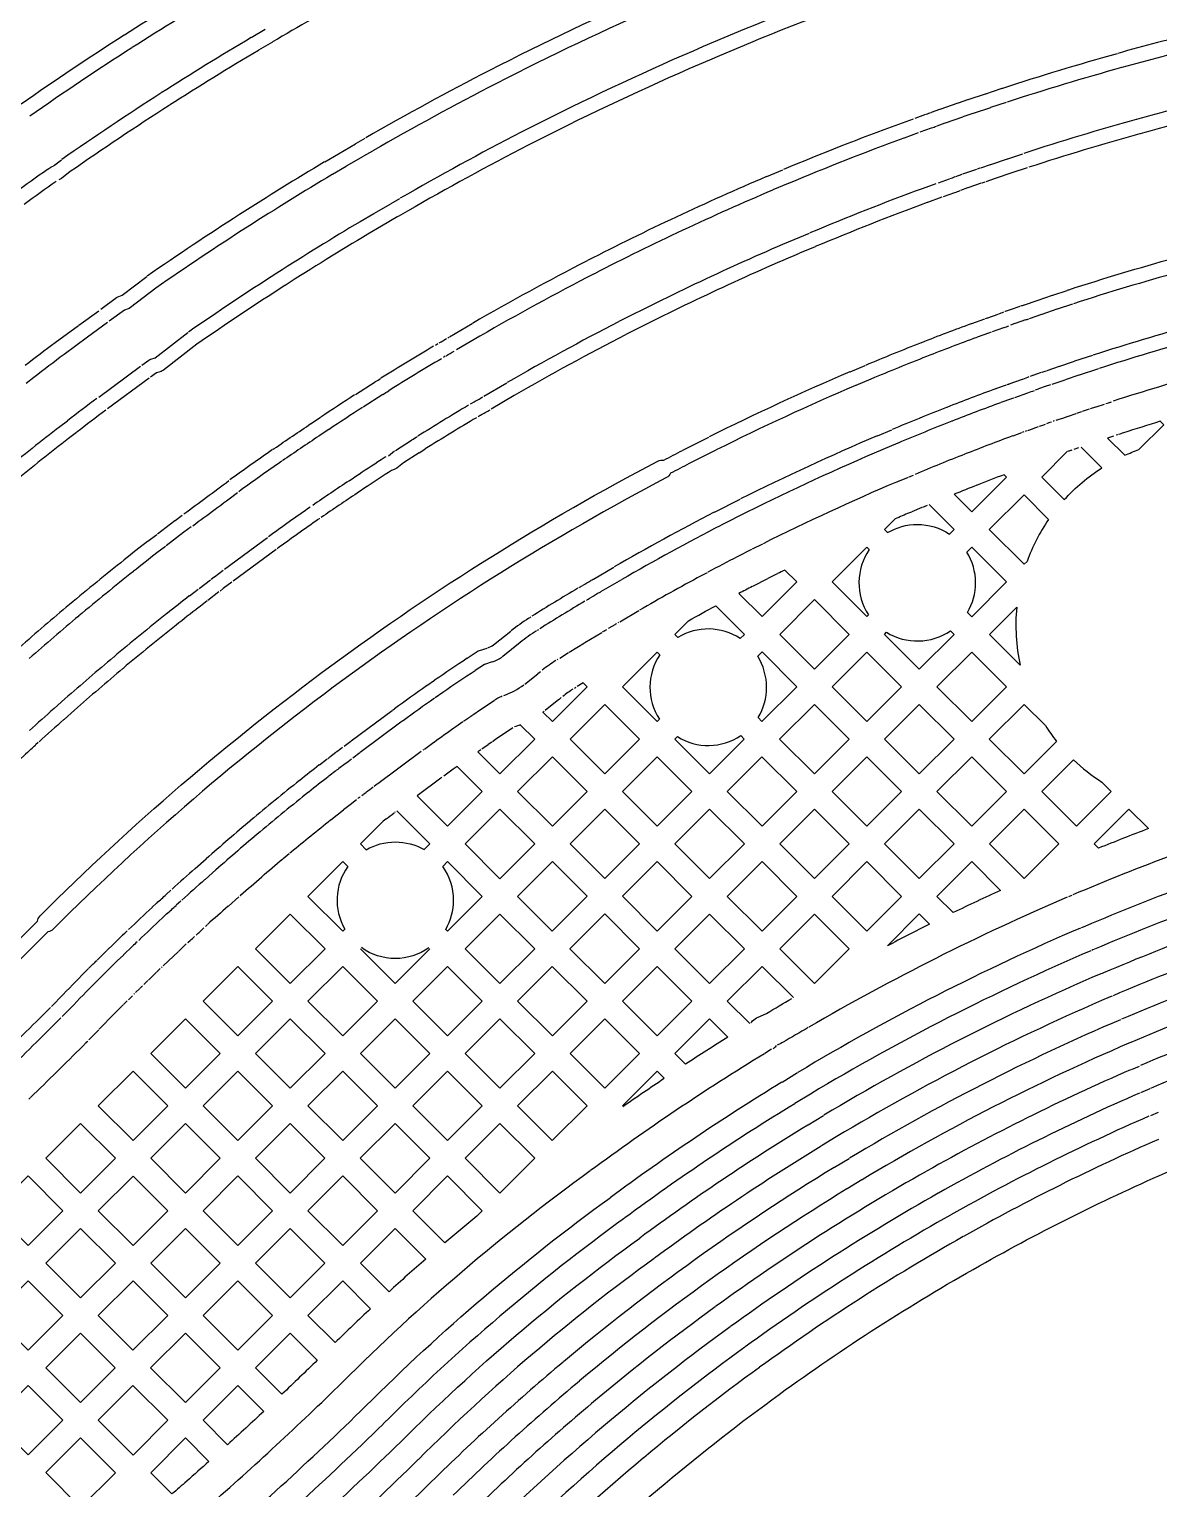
# Model space of a CAD drawing. Extents: x 3664 to 3837, y -413 to -292.
# Drawn here: x 3794.569 to 3798.014, y -331.792 to -327.339 of the extents above; entities that cross this region are included whole.
import ezdxf

# ---------------------------------------------------------------- set-up
doc = ezdxf.new("R2010")
doc.units = 0
doc.layers.add('gbr-dxf_layer0', color=7, linetype='Continuous')

msp = doc.modelspace()

# ---------------------------------------------------------------- linework, layer by layer
at = {"layer": 'gbr-dxf_layer0', "color": 3}
for p, q in [((3795.2458, -327.3647), (3795.2881, -327.3394)), ((3795.3106, -327.3784), (3795.2682, -327.4037)), ((3794.6432, -327.7564), (3794.667, -327.7378))]:
    msp.add_line(p, q, dxfattribs=at)
at = {"layer": 'gbr-dxf_layer0', "color": 5}
for p, q in [((3797.4032, -327.5638), (3797.4315, -327.5542)), ((3797.4324, -327.5538), (3797.485, -327.5363)), ((3797.4859, -327.536), (3797.5327, -327.5206)), ((3797.2708, -327.611), (3797.3034, -327.5988)), ((3797.3206, -327.5925), (3797.3458, -327.5837)), ((3797.3467, -327.5833), (3797.4018, -327.5643)), ((3797.4468, -327.5965), (3797.4163, -327.6069)), ((3797.5, -327.5787), (3797.4475, -327.5963)), ((3797.5479, -327.563), (3797.5007, -327.5785)), ((3797.2204, -327.6293), (3797.2652, -327.6128)), ((3797.3199, -327.6407), (3797.2851, -327.6537)), ((3797.3615, -327.6258), (3797.3363, -327.6347)), ((3797.415, -327.6073), (3797.3621, -327.6256)), ((3797.28, -327.6553), (3797.2368, -327.6712)), ((3797.5013, -327.7517), (3797.5518, -327.7347)), ((3797.5528, -327.7344), (3797.5992, -327.7192)), ((3796.8185, -327.7886), (3796.8675, -327.768)), ((3797.3942, -327.7887), (3797.4142, -327.7815)), ((3797.4158, -327.7809), (3797.459, -327.7662)), ((3797.461, -327.7656), (3797.4692, -327.7627)), ((3797.4709, -327.7622), (3797.5003, -327.752)), ((3797.5653, -327.7776), (3797.5148, -327.7946)), ((3797.6124, -327.7622), (3797.5659, -327.7774)), ((3796.8836, -327.8101), (3796.8366, -327.8298)), ((3797.2932, -327.8256), (3797.3351, -327.8103)), ((3797.3414, -327.808), (3797.3755, -327.7956)), ((3797.4306, -327.8235), (3797.4085, -327.8313)), ((3797.4716, -327.8094), (3797.4316, -327.8231)), ((3797.4829, -327.8056), (3797.4739, -327.8088)), ((3797.5142, -327.7948), (3797.4864, -327.8045)), ((3797.3517, -327.8521), (3797.3078, -327.8681)), ((3797.3901, -327.8381), (3797.3561, -327.8505)), ((3796.9012, -327.9811), (3796.9485, -327.9611)), ((3796.9653, -328.0028), (3796.918, -328.0228)), ((3795.8501, -328.2778), (3795.9199, -328.2371)), ((3795.8074, -328.3031), (3795.8155, -328.298)), ((3795.8454, -328.2806), (3795.8487, -328.2786)), ((3795.9431, -328.2756), (3795.8718, -328.3173)), ((3795.8377, -328.3372), (3795.8318, -328.3409)), ((3795.5635, -328.4537), (3795.6235, -328.4152)), ((3795.9553, -328.4589), (3796.0256, -328.4178)), ((3795.6469, -328.4537), (3795.5874, -328.4919)), ((3795.9151, -328.4826), (3795.9205, -328.4794)), ((3796.0477, -328.457), (3795.9776, -328.498)), ((3795.429, -328.5421), (3795.4573, -328.5233)), ((3795.9443, -328.5176), (3795.9379, -328.5214)), ((3795.4828, -328.5604), (3795.453, -328.5802)), ((3795.6641, -328.6412), (3795.6831, -328.6259)), ((3795.6856, -328.6242), (3795.7346, -328.593)), ((3795.5446, -328.7167), (3795.5741, -328.6969)), ((3795.5987, -328.7346), (3795.5692, -328.7544)), ((3794.9606, -328.8788), (3795.013, -328.8383)), ((3795.0136, -328.8378), (3795.0354, -328.8215)), ((3794.9305, -328.9014), (3794.9581, -328.8806)), ((3795.0408, -328.8737), (3794.987, -328.9153)), ((3795.0623, -328.8576), (3795.0409, -328.8736)), ((3795.1645, -328.9868), (3795.2952, -328.89)), ((3794.9845, -328.917), (3794.9579, -328.937)), ((3795.3221, -328.9261), (3795.1908, -329.0233)), ((3795.0868, -329.0458), (3795.1218, -329.0189)), ((3795.1241, -329.0173), (3795.1327, -329.0104)), ((3795.1336, -329.0097), (3795.1602, -328.9899)), ((3795.0579, -329.0678), (3795.0846, -329.0474)), ((3795.1476, -329.0558), (3795.1139, -329.0817)), ((3795.1115, -329.0835), (3795.0858, -329.1031)), ((3794.6449, -329.4115), (3794.6777, -329.3825)), ((3794.7073, -329.4164), (3794.6751, -329.4449)), ((3794.5964, -329.5151), (3794.5881, -329.5229))]:
    msp.add_line(p, q, dxfattribs=at)
at = {"layer": 'gbr-dxf_layer0', "color": 4}
for p, q in [((3795.5123, -327.719), (3795.5643, -327.6886)), ((3795.565, -327.6882), (3795.5939, -327.6715)), ((3795.4702, -327.744), (3795.5116, -327.7195)), ((3795.5876, -327.7272), (3795.5355, -327.7576)), ((3795.6155, -327.711), (3795.588, -327.7269)), ((3795.5351, -327.7578), (3795.4937, -327.7825)), ((3795.6724, -327.8711), (3795.6992, -327.8555)), ((3795.5785, -327.9261), (3795.6197, -327.9018)), ((3795.6203, -327.9014), (3795.6714, -327.8717)), ((3795.693, -327.9111), (3795.6435, -327.9399)), ((3795.7224, -327.8941), (3795.6939, -327.9106)), ((3795.6431, -327.9402), (3795.6018, -327.9646)), ((3794.72, -328.2422), (3794.7807, -328.1982)), ((3794.6484, -328.2955), (3794.7193, -328.2428)), ((3794.8074, -328.2345), (3794.7467, -328.2785)), ((3794.7466, -328.2785), (3794.6756, -328.3313)), ((3794.5827, -328.4022), (3794.5601, -328.4197)), ((3794.7808, -328.4615), (3794.9084, -328.3675)), ((3794.9343, -328.4043), (3794.8079, -328.4975)), ((3794.6626, -328.5514), (3794.6857, -328.5339)), ((3794.7132, -328.5695), (3794.6891, -328.5878))]:
    msp.add_line(p, q, dxfattribs=at)
at = {"layer": 'gbr-dxf_layer0', "color": 6}
for p, q in [((3797.6905, -328.1502), (3797.7343, -328.136)), ((3797.604, -328.18), (3797.6423, -328.1668)), ((3797.6431, -328.1665), (3797.6892, -328.1506)), ((3797.75, -328.1783), (3797.7035, -328.1933)), ((3797.443, -328.2373), (3797.4829, -328.2226)), ((3797.4851, -328.2219), (3797.4911, -328.2201)), ((3797.492, -328.2198), (3797.5236, -328.2083)), ((3797.5616, -328.1942), (3797.5908, -328.1843)), ((3797.6066, -328.2264), (3797.5753, -328.2371)), ((3797.6562, -328.2096), (3797.6178, -328.2228)), ((3797.7031, -328.1934), (3797.657, -328.2093)), ((3797.5402, -328.2501), (3797.5054, -328.2628)), ((3797.5745, -328.2373), (3797.5614, -328.2418)), ((3797.7119, -328.3669), (3797.7561, -328.3517)), ((3797.7574, -328.3513), (3797.8128, -328.3336)), ((3797.0728, -328.3841), (3797.1185, -328.3651)), ((3797.6221, -328.3977), (3797.629, -328.3952)), ((3797.6306, -328.3946), (3797.6563, -328.3857)), ((3797.6735, -328.3804), (3797.7105, -328.3675)), ((3797.77, -328.3945), (3797.7279, -328.409)), ((3797.1351, -328.407), (3797.0893, -328.426)), ((3797.5171, -328.4359), (3797.5494, -328.424)), ((3797.5571, -328.4216), (3797.5983, -328.4067)), ((3797.6129, -328.4492), (3797.5738, -328.4635)), ((3797.6455, -328.4371), (3797.6364, -328.4404)), ((3797.7266, -328.4095), (3797.6875, -328.4232)), ((3797.1555, -328.5795), (3797.1991, -328.5613)), ((3796.5621, -328.6239), (3796.6415, -328.5838)), ((3796.6628, -328.6235), (3796.5817, -328.6644)), ((3797.2176, -328.6023), (3797.1721, -328.6214)), ((3796.659, -328.8123), (3796.7373, -328.7727)), ((3796.7569, -328.8132), (3796.6786, -328.8528)), ((3796.2893, -329.017), (3796.3513, -328.9805)), ((3796.375, -329.0188), (3796.3115, -329.0561)), ((3795.9852, -329.2172), (3796.038, -329.1753)), ((3796.0656, -329.2108), (3796.0129, -329.2527)), ((3795.7816, -329.3416), (3795.8049, -329.3257)), ((3795.8298, -329.3631), (3795.8068, -329.3788)), ((3795.5504, -329.5103), (3795.6759, -329.4173)), ((3795.5291, -329.5262), (3795.5497, -329.5109)), ((3795.4856, -329.5591), (3795.5043, -329.5448)), ((3795.5772, -329.5465), (3795.5553, -329.5628)), ((3795.454, -329.5835), (3795.4777, -329.5652)), ((3795.5037, -329.6019), (3795.4821, -329.6186)), ((3795.5322, -329.5801), (3795.5127, -329.5951)), ((3795.0753, -329.8993), (3795.1083, -329.8704)), ((3795.1379, -329.9043), (3795.1053, -329.9329)), ((3794.9437, -330.0182), (3794.9572, -330.0056)), ((3794.9868, -329.9789), (3795.0006, -329.9661)), ((3795.031, -329.9992), (3795.0172, -330.012)), ((3794.988, -330.0385), (3794.9743, -330.0512)), ((3794.7757, -330.1792), (3794.806, -330.1495)), ((3794.7045, -330.3156), (3794.6693, -330.3513))]:
    msp.add_line(p, q, dxfattribs=at)
at = {"layer": 'gbr-dxf_layer0'}
for p, q in [((3797.8052, -328.4965), (3797.8212, -328.4914)), ((3797.8225, -328.491), (3797.8475, -328.4831)), ((3797.738, -328.5199), (3797.7621, -328.5115)), ((3797.7632, -328.5111), (3797.7793, -328.5054)), ((3797.7809, -328.5049), (3797.8021, -328.4976)), ((3797.5695, -328.5795), (3797.5964, -328.5697)), ((3797.6497, -328.5508), (3797.6596, -328.547)), ((3797.6603, -328.5468), (3797.6676, -328.5439)), ((3797.8754, -328.5808), (3797.8572, -328.5866)), ((3797.8883, -328.5767), (3797.8834, -328.5782)), ((3797.7691, -328.6167), (3797.7546, -328.6217)), ((3797.7345, -328.628), (3797.6567, -328.7058)), ((3797.2225, -328.7173), (3797.2501, -328.7058)), ((3797.2521, -328.7049), (3797.2651, -328.6996)), ((3797.216, -328.72), (3797.2218, -328.7176)), ((3797.2909, -328.7989), (3797.2604, -328.8116)), ((3797.3069, -328.7923), (3797.2926, -328.7981)), ((3797.259, -328.8122), (3797.2532, -328.8145)), ((3796.7292, -328.9483), (3796.7727, -328.926)), ((3796.7748, -328.9249), (3796.8058, -328.9094)), ((3796.6188, -329.0064), (3796.6377, -328.9963)), ((3796.8205, -329.0157), (3796.7743, -329.0393)), ((3796.8502, -329.0008), (3796.8217, -329.015)), ((3796.3697, -329.1471), (3796.4281, -329.113)), ((3797.497, -329.1855), (3797.5803, -329.1021)), ((3796.3654, -329.1497), (3796.3673, -329.1485)), ((3796.2632, -329.2105), (3796.3148, -329.1796)), ((3797.5911, -329.2797), (3797.497, -329.1855)), ((3796.187, -329.2576), (3796.2136, -329.2409)), ((3796.2155, -329.2397), (3796.262, -329.2112)), ((3796.0798, -329.3375), (3796.1199, -329.3056)), ((3796.1204, -329.3052), (3796.1283, -329.2989)), ((3796.1838, -329.3846), (3796.1422, -329.4177)), ((3796.1915, -329.3784), (3796.185, -329.3837)), ((3795.9226, -329.4304), (3795.934, -329.4225)), ((3795.9352, -329.4218), (3795.9881, -329.3862)), ((3795.8936, -329.4504), (3795.9113, -329.4382)), ((3795.9123, -329.4375), (3795.9216, -329.4311)), ((3796.044, -329.471), (3795.9912, -329.5065)), ((3795.774, -329.5354), (3795.8026, -329.5146)), ((3795.98, -329.5143), (3795.9688, -329.5219)), ((3795.991, -329.5067), (3795.9813, -329.5134)), ((3795.9463, -329.5373), (3795.937, -329.5436)), ((3795.9684, -329.5222), (3795.9493, -329.5354)), ((3795.8618, -329.5971), (3795.8335, -329.6177)), ((3795.5481, -329.7041), (3795.5669, -329.6895)), ((3795.5834, -329.677), (3795.5873, -329.674)), ((3795.5886, -329.673), (3795.5957, -329.6678)), ((3795.4888, -329.751), (3795.5271, -329.7205)), ((3795.5278, -329.72), (3795.5474, -329.7046)), ((3795.6845, -329.7278), (3795.6828, -329.7291)), ((3795.343, -329.8697), (3795.3619, -329.8538)), ((3795.1762, -330.0142), (3795.2077, -329.9865)), ((3795.1062, -330.0766), (3795.1117, -330.0716)), ((3795.0247, -330.1519), (3795.048, -330.1301)), ((3794.9778, -330.1968), (3795.024, -330.1526)), ((3794.9325, -330.2403), (3794.9569, -330.2161)), ((3794.8934, -330.2781), (3794.9061, -330.2656)), ((3794.907, -330.2648), (3794.9146, -330.2576)), ((3794.918, -330.2541), (3794.9308, -330.2419)), ((3794.8507, -330.3203), (3794.856, -330.315)), ((3794.8572, -330.3138), (3794.8681, -330.3034)), ((3796.6976, -330.3043), (3796.7663, -330.373)), ((3794.7827, -330.39), (3794.8279, -330.3436)), ((3794.8281, -330.3433), (3794.85, -330.321)), ((3794.7323, -330.4414), (3794.7419, -330.4318)), ((3796.833, -330.4512), (3796.812, -330.4643)), ((3796.8649, -330.5514), (3796.9119, -330.5226)), ((3797.9307, -330.5126), (3797.9544, -330.5025)), ((3797.9859, -330.5719), (3797.9579, -330.5838)), ((3796.951, -330.5881), (3796.9039, -330.6168)), ((3796.9441, -330.6818), (3796.9908, -330.6533)), ((3797.989, -330.6535), (3798.0131, -330.6433)), ((3797.0297, -330.7188), (3796.9847, -330.7462)), ((3797.0243, -330.8114), (3797.0693, -330.7841)), ((3797.108, -330.8497), (3797.0631, -330.877))]:
    msp.add_line(p, q, dxfattribs=at)
at = {"layer": 'gbr-dxf_layer0', "color": 5, "linetype": 'Continuous'}
for points in [[(3797.5341, -327.52, -0.043076), (3797.5377, -327.5188, -0.010693), (3797.8873, -327.4133)], [(3795.3127, -328.6206), (3795.3158, -328.6188, -0.003989), (3795.4281, -328.5427)], [(3795.3389, -328.6575), (3795.3358, -328.6592, 0.004637), (3795.2078, -328.7503)], [(3795.5747, -328.6965, -0.002788), (3795.6516, -328.646, -0.077554), (3795.6579, -328.6431)], [(3795.7583, -328.6313), (3795.7102, -328.6618), (3795.6896, -328.6784, -0.100378), (3795.6818, -328.6827), (3795.6735, -328.6854, 0.002715), (3795.5991, -328.7344)], [(3794.5739, -329.5362, -0.008262), (3794.5525, -329.5557), (3794.5313, -329.5751, 0.003169), (3794.4557, -329.6469)]]:
    msp.add_lwpolyline(points, format="xyb", dxfattribs=at)
at = {"layer": 'gbr-dxf_layer0', "color": 3, "linetype": 'Continuous'}
for points in [[(3794.9958, -327.5718, 0.009467), (3794.6942, -327.7737), (3794.6676, -327.7946, -0.106196), (3794.6591, -327.7987)], [(3794.6253, -327.7666), (3794.6349, -327.76, -0.089522), (3794.6422, -327.7568)]]:
    msp.add_lwpolyline(points, format="xyb", dxfattribs=at)
at = {"layer": 'gbr-dxf_layer0', "color": 4, "linetype": 'Continuous'}
for points in [[(3795.2332, -327.9434, 0.009148), (3794.9549, -328.1292), (3794.8776, -328.1888, -0.092627), (3794.8704, -328.1927), (3794.8596, -328.1962), (3794.813, -328.2304)], [(3794.7872, -328.1935), (3794.8355, -328.1581, -0.086828), (3794.8424, -328.1545), (3794.8528, -328.1511), (3794.9274, -328.0935)], [(3795.3486, -328.1215, 0.009043), (3795.0797, -328.3006), (3794.978, -328.3793, -0.090862), (3794.9709, -328.3832), (3794.9572, -328.3877), (3794.9392, -328.4006)], [(3794.9125, -328.3644), (3794.9333, -328.3494, -0.083113), (3794.9398, -328.346), (3794.9531, -328.3416), (3795.053, -328.2645)]]:
    msp.add_lwpolyline(points, format="xyb", dxfattribs=at)
at = {"layer": 'gbr-dxf_layer0', "color": 6, "linetype": 'Continuous'}
for points in [[(3797.7351, -328.1356, -0.047592), (3797.739, -328.1341, -0.010683), (3798.0619, -328.037)], [(3797.5436, -328.2004, -0.036992), (3797.5466, -328.1993), (3797.5609, -328.1945)], [(3797.8147, -328.3328, -0.039996), (3797.818, -328.3315, -0.010179), (3798.1174, -328.2415)], [(3797.8302, -328.3751, -0.04151), (3797.8268, -328.3764), (3797.7703, -328.3944)], [(3797.6836, -328.4244, -0.005396), (3797.6702, -328.4285), (3797.6466, -328.4367)], [(3797.5713, -328.4644, -0.003175), (3797.564, -328.4666), (3797.5319, -328.4784)], [(3793.1187, -331.3014, 0.045502), (3794.594, -330.0609, -0.167684), (3794.6021, -330.0442, -0.075441), (3796.4858, -328.6569, -0.168994), (3796.5042, -328.6541, -0.002077), (3796.5613, -328.6243)], [(3796.5813, -328.6646, 0.002071), (3796.5248, -328.6942, -0.163525), (3796.5123, -328.7073, 0.075441), (3794.6423, -330.0845, -0.164883), (3794.626, -330.0925, -0.045514), (3793.144, -331.3386)], [(3796.3106, -329.0566, -0.003017), (3796.3043, -329.0601, -0.003056), (3796.2789, -329.0751, -0.014022), (3796.2679, -329.082)], [(3795.9047, -329.2581), (3795.9354, -329.2379, -0.077934), (3795.9418, -329.235), (3795.9658, -329.2273)], [(3795.7083, -329.4496, -0.00308), (3795.7022, -329.4538), (3795.5778, -329.5461)], [(3794.898, -330.1234, -0.003842), (3794.8836, -330.1368), (3794.8564, -330.1635)], [(3794.7495, -330.2053), (3794.7641, -330.1911, 0.006346), (3794.775, -330.18)], [(3794.8561, -330.1638), (3794.8375, -330.1817), (3794.8074, -330.2112, -0.006302), (3794.7959, -330.223)], [(3794.6367, -330.3203), (3794.6724, -330.2841, -0.003588), (3794.749, -330.2058)], [(3794.7955, -330.2233), (3794.7807, -330.2376, 0.003576), (3794.7048, -330.3153)]]:
    msp.add_lwpolyline(points, format="xyb", dxfattribs=at)
for points in [[(3797.502, -328.2638), (3797.4975, -328.2651), (3797.4598, -328.279)], [(3795.9808, -329.2697), (3795.9576, -329.2772), (3795.9289, -329.296)], [(3794.8064, -330.1491), (3794.825, -330.1313), (3794.8521, -330.1046)]]:
    msp.add_lwpolyline(points, dxfattribs=at)
at = {"layer": 'gbr-dxf_layer0', "linetype": 'Continuous'}
for points in [[(3797.8522, -328.4814), (3797.8607, -328.4789, 0.017417), (3797.8691, -328.4758)], [(3797.6724, -328.5422), (3797.6789, -328.5396, -0.036693), (3797.686, -328.5375)], [(3797.7004, -328.5323, -0.025086), (3797.7051, -328.5307, 0.00307), (3797.7135, -328.5282, -0.037298), (3797.7206, -328.5259), (3797.7369, -328.5203)], [(3797.8572, -328.5866), (3797.9099, -328.6393, -0.020541), (3797.9531, -328.6217), (3798.0287, -328.5461), (3798.0181, -328.5355, 0.00399), (3797.9055, -328.5707, -0.017027), (3797.8908, -328.576)], [(3797.6146, -328.5634, -0.01436), (3797.6172, -328.5625), (3797.6472, -328.5517)], [(3797.6567, -328.7058), (3797.7253, -328.7744, -0.066373), (3797.8402, -328.6774), (3797.7768, -328.614)], [(3797.7483, -328.6238, -0.018892), (3797.7447, -328.6249, -0.002955), (3797.7356, -328.6276)], [(3797.3893, -328.7581), (3797.443, -328.8118), (3797.5489, -328.7058), (3797.5416, -328.6985, 0.002984), (3797.4597, -328.7302)], [(3797.1772, -328.8658), (3797.1865, -328.875, -0.13447), (3797.277, -328.8502, -0.147043), (3797.3751, -328.8797), (3797.3891, -328.8656), (3797.3129, -328.7895)], [(3797.2529, -328.8146, 0.001633), (3797.2098, -328.8332), (3797.1772, -328.8658)], [(3796.733, -329.0608), (3796.8037, -329.1315), (3796.9096, -329.0256), (3796.8733, -328.9893, 0.000933), (3796.8511, -329.0003)], [(3796.335, -329.1675, -0.016713), (3796.3378, -329.1658), (3796.3554, -329.1555, -0.031177), (3796.3607, -329.1523)], [(3795.9892, -329.3854), (3795.9981, -329.3796, -0.072937), (3796.0115, -329.3734)], [(3795.8034, -329.514, -0.002507), (3795.8641, -329.4708, -0.034938), (3795.8697, -329.4665), (3795.8915, -329.4517)], [(3795.937, -329.5436), (3796.0045, -329.6111), (3796.1104, -329.5053), (3796.0665, -329.4614, -0.015616), (3796.0485, -329.4681)], [(3795.6205, -329.6488), (3795.6273, -329.6437, -0.029771), (3795.6323, -329.6404), (3795.7644, -329.5422)], [(3795.7517, -329.6782), (3795.8445, -329.7711), (3795.9506, -329.665), (3795.874, -329.5884, 0.000661), (3795.8621, -329.5969)], [(3795.5788, -329.8249), (3795.5965, -329.8426, -0.131704), (3795.6854, -329.8188, -0.130326), (3795.7735, -329.8421), (3795.7907, -329.825), (3795.6898, -329.7242)], [(3795.3636, -329.8524), (3795.3677, -329.8492, -0.005282), (3795.488, -329.7516)], [(3797.9819, -329.7782, 0.005582), (3797.8297, -329.838), (3797.8165, -329.8248)], [(3795.2124, -329.9825, -0.010265), (3795.2137, -329.9813, -0.005666), (3795.3426, -329.87)], [(3797.7783, -330.0798, -0.008651), (3797.7891, -330.0754, -0.024554), (3798.4467, -329.8327)], [(3797.531, -329.9665, 0.005442), (3797.3868, -330.0345), (3797.337, -329.9847)], [(3797.8378, -330.2203, -0.01133), (3797.8457, -330.2173, -0.024613), (3798.4906, -329.9788)], [(3795.0778, -330.1031, 0.00271), (3795.0903, -330.0919), (3795.1015, -330.0809)], [(3795.0524, -330.126, -0.011167), (3795.0539, -330.1246), (3795.0598, -330.1194)], [(3795.788, -330.1418, -0.15493), (3795.6854, -330.1744, -0.15629), (3795.5821, -330.1413)], [(3798.5599, -330.1968, 0.024934), (3797.928, -330.4307, -0.040167), (3797.9224, -330.4329, 0.033844), (3797.1087, -330.8494)], [(3794.8715, -330.3005, -0.028947), (3794.8753, -330.2961, 0.003959), (3794.8835, -330.2878)], [(3796.7699, -330.3708, -0.038751), (3796.7748, -330.3647, -0.101334), (3796.7914, -330.353), (3796.8176, -330.3417, -0.003081), (3796.895, -330.2962)], [(3796.9444, -330.385, 0.003095), (3796.8677, -330.4301, -0.036971), (3796.8612, -330.4335), (3796.8496, -330.4386)], [(3796.6998, -330.4142, 0.005239), (3796.5704, -330.4967), (3796.5378, -330.4641)], [(3796.3795, -330.6256, -0.005207), (3796.5055, -330.5396), (3796.4839, -330.518), (3796.3779, -330.624)], [(3795.5235, -332.6685), (3795.575, -332.6249, 0.007181), (3795.5844, -332.6168, 0.003762), (3795.7122, -332.5068, 0.013202), (3796.147, -332.1027, -0.019188), (3796.5084, -331.7758, -0.017376), (3796.8562, -331.504, -0.028643), (3797.467, -331.1116, -0.025765), (3798.0528, -330.82)], [(3795.0725, -332.0178, 0.016929), (3795.5949, -331.5402, -0.039633), (3796.3405, -330.9042)], [(3795.1717, -332.1336, 0.016939), (3795.702, -331.6487, -0.039703), (3796.4307, -331.0274)]]:
    msp.add_lwpolyline(points, format="xyb", dxfattribs=at)
for points in [[(3797.4968, -328.8656), (3797.6028, -328.7597), (3797.6777, -328.8346, 0.063674), (3797.6117, -328.963), (3797.603, -328.9718)], [(3797.0173, -329.0256), (3797.1233, -328.9196), (3797.1307, -328.927, 0.306056), (3797.1287, -329.126), (3797.1232, -329.1315)], [(3797.4282, -328.9343), (3797.443, -328.9195), (3797.5491, -329.0256), (3797.4431, -329.1316), (3797.43, -329.1186, 0.13447), (3797.4548, -329.028, 0.13966)], [(3796.5379, -329.1856), (3796.5796, -329.1438, -0.003214), (3796.6627, -329.0982), (3796.7498, -329.1854), (3796.7371, -329.1981, 0.289413), (3796.5473, -329.1949)], [(3797.1771, -329.1854), (3797.1834, -329.1791, 0.29815), (3797.378, -329.1743), (3797.3892, -329.1855), (3797.2832, -329.2915)], [(3796.378, -329.3454), (3796.484, -329.2394), (3796.4922, -329.2476, 0.301563), (3796.491, -329.4442), (3796.4839, -329.4513)], [(3796.7905, -329.2525), (3796.8037, -329.2392), (3796.9096, -329.3451), (3796.8035, -329.4512), (3796.7916, -329.4393, 0.137642), (3796.8175, -329.3468, 0.140711)], [(3797.4968, -329.5051), (3797.6028, -329.3991), (3797.6677, -329.464, 0.025968), (3797.702, -329.5119), (3797.6028, -329.6111)], [(3796.5378, -329.5052), (3796.5454, -329.4975, 0.295934), (3796.7389, -329.4944), (3796.7496, -329.5051), (3796.6436, -329.6111)], [(3797.6567, -329.665), (3797.7535, -329.5682, 0.048381), (3797.8398, -329.6361), (3797.8687, -329.665), (3797.7627, -329.7709)], [(3795.4189, -329.9847), (3795.5249, -329.8787), (3795.5402, -329.894, 0.291084), (3795.531, -330.0846), (3795.5249, -330.0907)], [(3795.8301, -329.8932), (3795.8445, -329.8788), (3795.9505, -329.9847), (3795.8446, -330.0906), (3795.8394, -330.0855, 0.131707), (3795.8632, -329.9966, 0.15628)], [(3795.7386, -330.9438), (3795.8446, -330.8378), (3795.9504, -330.9437), (3795.9336, -330.9604, 0.004972), (3795.8362, -331.0414)], [(3795.5787, -331.1037), (3795.6847, -330.9977), (3795.7782, -331.0912, 0.005886), (3795.6661, -331.191)], [(3795.4188, -331.2635), (3795.5248, -331.1575), (3795.61, -331.2427, 0.005877), (3795.5016, -331.3463)], [(3795.2591, -331.4233), (3795.365, -331.3174), (3795.4474, -331.3999, -0.003667), (3795.3395, -331.5037)], [(3795.0991, -331.5832), (3795.2052, -331.4771), (3795.284, -331.556, -0.003677), (3795.1736, -331.6577)], [(3794.9394, -331.743), (3795.0452, -331.6371), (3795.1169, -331.7087, -0.002236), (3795.0491, -331.7688, -0.001491), (3795.0043, -331.8079)]]:
    msp.add_lwpolyline(points, format="xyb", close=True, dxfattribs=at)
at = {"layer": 'gbr-dxf_layer0', "color": 5, "linetype": 'Continuous'}
msp.add_lwpolyline([(3795.1867, -329.0263), (3795.1604, -329.0459), (3795.1511, -329.0533)], dxfattribs=at)
at = {"layer": 'gbr-dxf_layer0', "linetype": 'Continuous'}
for points in [[(3796.8576, -329.1854), (3796.9635, -329.0795), (3797.0693, -329.1854), (3796.9635, -329.2912)], [(3797.0174, -329.3451), (3797.1232, -329.2393), (3797.2293, -329.3454), (3797.1235, -329.4512)], [(3797.3371, -329.3454), (3797.4431, -329.2394), (3797.549, -329.3453), (3797.443, -329.4512)], [(3796.2181, -329.5053), (3796.3241, -329.3993), (3796.43, -329.5052), (3796.324, -329.6111)], [(3796.8574, -329.5051), (3796.9635, -329.399), (3797.0696, -329.5051), (3796.9635, -329.6112)], [(3797.1774, -329.5051), (3797.2832, -329.3993), (3797.3891, -329.5051), (3797.2832, -329.611)], [(3796.0584, -329.665), (3796.1643, -329.5592), (3796.2702, -329.665), (3796.1643, -329.7709)], [(3796.3779, -329.665), (3796.4839, -329.5591), (3796.5898, -329.665), (3796.4838, -329.7709)], [(3796.6975, -329.665), (3796.8035, -329.559), (3796.9096, -329.6651), (3796.8036, -329.7711)], [(3797.0174, -329.6651), (3797.1235, -329.559), (3797.2293, -329.6648), (3797.1232, -329.7709)], [(3797.3371, -329.6649), (3797.443, -329.559), (3797.5489, -329.665), (3797.4431, -329.7708)], [(3795.8984, -329.825), (3796.0045, -329.7189), (3796.1104, -329.8248), (3796.0043, -329.9309)], [(3796.2182, -329.8248), (3796.3241, -329.7189), (3796.43, -329.8248), (3796.324, -329.9307)], [(3796.5377, -329.8248), (3796.6436, -329.7188), (3796.7497, -329.8249), (3796.6438, -329.9308)], [(3796.8575, -329.8249), (3796.9635, -329.719), (3797.0694, -329.8248), (3796.9634, -329.9308)], [(3797.1771, -329.8248), (3797.2832, -329.7187), (3797.3892, -329.8247), (3797.2831, -329.9308)], [(3797.497, -329.8247), (3797.6028, -329.7189), (3797.7088, -329.8248), (3797.6029, -329.9307)], [(3796.0582, -329.9847), (3796.1643, -329.8787), (3796.2702, -329.9846), (3796.1641, -330.0906)], [(3796.3779, -329.9846), (3796.4838, -329.8787), (3796.5899, -329.9847), (3796.484, -330.0907)], [(3796.6977, -329.9847), (3796.8036, -329.8788), (3796.9095, -329.9847), (3796.8036, -330.0906)], [(3797.0172, -329.9847), (3797.1232, -329.8787), (3797.2292, -329.9847), (3797.1232, -330.0906)], [(3795.2592, -330.1445), (3795.365, -330.0386), (3795.471, -330.1446), (3795.3651, -330.2505)], [(3795.8984, -330.1445), (3796.0044, -330.0386), (3796.1103, -330.1445), (3796.0043, -330.2504)], [(3796.218, -330.1445), (3796.324, -330.0385), (3796.4301, -330.1445), (3796.3241, -330.2505)], [(3796.5379, -330.1445), (3796.6438, -330.0386), (3796.7497, -330.1444), (3796.6437, -330.2504)], [(3796.8575, -330.1444), (3796.9634, -330.0386), (3797.0693, -330.1445), (3796.9635, -330.2504)], [(3795.0992, -330.3044), (3795.2053, -330.1984), (3795.3112, -330.3044), (3795.2052, -330.4104)], [(3795.419, -330.3044), (3795.5249, -330.1985), (3795.6308, -330.3044), (3795.5249, -330.4103)], [(3795.7386, -330.3044), (3795.8446, -330.1984), (3795.9504, -330.3043), (3795.8445, -330.4103)], [(3796.0582, -330.3043), (3796.1641, -330.1983), (3796.2702, -330.3044), (3796.1643, -330.4104)], [(3796.378, -330.3044), (3796.484, -330.1984), (3796.5898, -330.3043), (3796.4839, -330.4102)], [(3794.9393, -330.4643), (3795.0453, -330.3583), (3795.1513, -330.4643), (3795.0453, -330.5703)], [(3795.2591, -330.4643), (3795.3651, -330.3582), (3795.471, -330.4642), (3795.365, -330.5702)], [(3795.5788, -330.4642), (3795.6847, -330.3583), (3795.7906, -330.4641), (3795.6846, -330.5701)], [(3795.8983, -330.4641), (3796.0043, -330.3582), (3796.1104, -330.4642), (3796.0044, -330.5702)], [(3796.2182, -330.4642), (3796.3241, -330.3583), (3796.43, -330.4641), (3796.324, -330.5701)], [(3794.7795, -330.6242), (3794.8855, -330.5182), (3794.9914, -330.6241), (3794.8854, -330.7301)], [(3795.0992, -330.6242), (3795.2052, -330.5182), (3795.3111, -330.6241), (3795.2051, -330.7301)], [(3795.4189, -330.6241), (3795.5249, -330.5181), (3795.6308, -330.624), (3795.5248, -330.73)], [(3795.7385, -330.624), (3795.8445, -330.518), (3795.9505, -330.6241), (3795.8446, -330.7301)], [(3796.0583, -330.6241), (3796.1643, -330.5181), (3796.2701, -330.624), (3796.1641, -330.7299)], [(3794.6197, -330.7839), (3794.7256, -330.678), (3794.8316, -330.784), (3794.7257, -330.8899)], [(3794.9393, -330.784), (3795.0453, -330.678), (3795.1512, -330.784), (3795.0453, -330.8899)], [(3795.259, -330.784), (3795.365, -330.678), (3795.4709, -330.7839), (3795.3649, -330.8898)], [(3795.5786, -330.7839), (3795.6846, -330.6779), (3795.7907, -330.7839), (3795.6847, -330.8899)], [(3795.8984, -330.7839), (3796.0044, -330.678), (3796.1103, -330.7838), (3796.0043, -330.8898)], [(3794.4598, -330.9439), (3794.5659, -330.8378), (3794.6718, -330.9437), (3794.5657, -331.0498)], [(3794.7796, -330.9438), (3794.8854, -330.8379), (3794.9914, -330.9438), (3794.8855, -331.0497)], [(3795.0991, -330.9438), (3795.2051, -330.8378), (3795.311, -330.9437), (3795.205, -331.0497)], [(3795.4188, -330.9437), (3795.5248, -330.8377), (3795.6308, -330.9438), (3795.5248, -331.0498)], [(3794.6196, -331.1037), (3794.7257, -330.9976), (3794.8316, -331.1036), (3794.7255, -331.2097)], [(3794.9394, -331.1036), (3795.0453, -330.9977), (3795.1511, -331.1036), (3795.0453, -331.2095)], [(3795.2589, -331.1036), (3795.3649, -330.9976), (3795.4709, -331.1037), (3795.3649, -331.2096)], [(3794.4599, -331.2635), (3794.5657, -331.1576), (3794.6717, -331.2635), (3794.5658, -331.3694)], [(3794.7794, -331.2635), (3794.8855, -331.1574), (3794.9914, -331.2633), (3794.8853, -331.3694)], [(3795.0992, -331.2633), (3795.205, -331.1575), (3795.3111, -331.2635), (3795.2052, -331.3694)], [(3794.6197, -331.4233), (3794.7255, -331.3174), (3794.8314, -331.4233), (3794.7256, -331.5292)], [(3794.9392, -331.4233), (3795.0453, -331.3172), (3795.1513, -331.4233), (3795.0452, -331.5293)], [(3794.4598, -331.5831), (3794.5658, -331.4772), (3794.6717, -331.583), (3794.5657, -331.689)], [(3794.7794, -331.583), (3794.8853, -331.4772), (3794.9913, -331.5832), (3794.8855, -331.6891)], [(3794.6196, -331.7429), (3794.7256, -331.6369), (3794.8316, -331.743), (3794.7256, -331.8489)]]:
    msp.add_lwpolyline(points, close=True, dxfattribs=at)
for points in [[(3796.1355, -329.4227), (3796.1642, -329.4514), (3796.2702, -329.3454), (3796.2579, -329.3331), (3796.2402, -329.3441)], [(3795.8276, -329.622), (3795.8243, -329.6243), (3795.7517, -329.6782)], [(3797.8165, -329.8248), (3797.9225, -329.7188), (3797.9819, -329.7782)], [(3795.6568, -329.749), (3795.6487, -329.7549), (3795.5788, -329.8249)], [(3797.337, -329.9847), (3797.4431, -329.8786), (3797.531, -329.9665)], [(3797.1861, -330.1355), (3797.2831, -330.0385), (3797.3145, -330.07)], [(3795.5788, -330.1446), (3795.6847, -330.2505), (3795.7907, -330.1445)], [(3796.8991, -330.2938), (3796.8036, -330.1983), (3796.6976, -330.3043)], [(3796.5378, -330.4641), (3796.6437, -330.3581), (3796.6998, -330.4142)], [(3794.7505, -330.4228), (3794.7747, -330.3983), (3794.7812, -330.3916)]]:
    msp.add_lwpolyline(points, dxfattribs=at)
at = {"layer": 'gbr-dxf_layer0', "color": 4}
for centre, radius, start, end in [((3800.1707, -335.6485), 9.1974, 110.19563, 117.15585), ((3800.1707, -335.6485), 9.1524, 110.19099, 117.15192), ((3800.1705, -335.6486), 8.9855, 110.19978, 117.15427), ((3800.1705, -335.6486), 8.9405, 110.19483, 117.14981), ((3800.1835, -335.6415), 9.197, 117.25186, 119.92818), ((3800.1835, -335.6415), 9.152, 117.24734, 119.93578), ((3800.1861, -335.6402), 8.9851, 117.27138, 119.95312), ((3800.1861, -335.6402), 8.9401, 117.26763, 119.94995), ((3800.1731, -335.6478), 9.1971, 120.75739, 122.65397), ((3800.1731, -335.6478), 9.1521, 120.75372, 122.66123), ((3800.1747, -335.6465), 9.1968, 122.67328, 124.77903), ((3800.1811, -335.6429), 8.9851, 120.81878, 122.72052), ((3800.1812, -335.6428), 8.9401, 120.815, 122.71752), ((3800.1721, -335.6483), 8.9848, 122.65698, 124.71972), ((3800.181, -335.6421), 9.1969, 126.98631, 127.70248), ((3800.1811, -335.642), 9.1519, 126.98465, 127.70897), ((3800.1766, -335.6454), 8.9846, 126.95274, 127.67086), ((3800.1764, -335.6455), 8.9396, 126.94819, 127.66619), ((3800.1777, -335.6445), 8.9849, 127.87279, 129.23285), ((3800.1777, -335.6445), 8.9399, 127.87877, 129.2304)]:
    msp.add_arc(centre, radius, start, end, dxfattribs=at)
at = {"layer": 'gbr-dxf_layer0', "color": 3}
for centre, radius, start, end in [((3800.178, -335.6447), 9.5929, 117.21018, 120.48763), ((3800.1679, -335.6508), 9.8472, 120.71483, 122.62444), ((3800.1679, -335.6508), 9.8022, 120.71947, 122.62808), ((3800.1823, -335.6411), 9.8469, 122.72873, 124.92936), ((3800.1669, -335.6513), 9.6376, 120.70822, 122.61996), ((3800.1823, -335.6411), 9.8019, 122.73275, 124.92475), ((3800.1669, -335.6513), 9.5926, 120.71189, 122.61458), ((3800.1802, -335.6428), 9.6377, 122.72, 124.88271), ((3800.2186, -335.6148), 9.6373, 125.48468, 126.20322), ((3800.2184, -335.6149), 9.5923, 125.47883, 126.19626)]:
    msp.add_arc(centre, radius, start, end, dxfattribs=at)
at = {"layer": 'gbr-dxf_layer0', "color": 5}
for centre, radius, start, end in [((3800.1739, -335.6468), 8.5451, 103.82085, 105.51502), ((3800.1739, -335.6468), 8.5001, 103.81534, 105.5092), ((3800.18, -335.6448), 8.4998, 105.55788, 108.01778), ((3800.1662, -335.649), 8.3359, 103.76462, 105.45145), ((3797.0964, -327.0039), 0.6299, 289.3048, 290.7331), ((3800.166, -335.6491), 8.2909, 103.77033, 105.4571), ((3800.1702, -335.6491), 8.5451, 110.19893, 112.72757), ((3797.0965, -327.0039), 0.6749, 289.3613, 290.7909), ((3800.1849, -335.6434), 8.3355, 105.59261, 108.049), ((3800.1702, -335.6491), 8.5001, 110.19417, 112.73747), ((3800.1849, -335.6434), 8.2905, 105.59858, 108.03931), ((3800.1712, -335.6486), 8.5452, 113.10712, 117.15589), ((3800.1709, -335.6488), 8.3357, 110.20181, 112.7359), ((3797.092, -327.0055), 0.8394, 289.8046, 291.0066), ((3800.1713, -335.6486), 8.5002, 113.10231, 117.15173), ((3800.1709, -335.6488), 8.2907, 110.20754, 112.74126), ((3797.092, -327.0055), 0.8844, 289.7441, 290.9528), ((3800.1693, -335.6495), 8.3358, 113.08849, 117.1397), ((3800.1882, -335.6391), 8.5445, 117.29103, 119.96397), ((3800.1693, -335.6495), 8.2908, 113.09409, 117.13198), ((3800.1881, -335.6392), 8.4995, 117.28634, 119.95961), ((3800.1891, -335.6387), 8.3352, 117.30356, 119.9627), ((3800.1704, -335.6498), 8.5445, 120.7459, 122.00788), ((3795.0367, -326.9297), 1.5746, 299.7994, 300.739), ((3800.1891, -335.6387), 8.2902, 117.29609, 119.96713), ((3800.1704, -335.6497), 8.4995, 120.74192, 122.00454), ((3795.0367, -326.9298), 1.6196, 299.7719, 300.763), ((3794.7648, -326.9967), 1.6583, 301.2463, 301.897), ((3794.7647, -326.9967), 1.7033, 301.211, 301.9224), ((3800.196, -335.6325), 8.5438, 122.85391, 123.68156), ((3800.1959, -335.6326), 8.4988, 122.85677, 123.67714), ((3800.1739, -335.6478), 8.3353, 120.77491, 122.02689), ((3795.038, -326.9288), 1.7841, 299.6941, 300.8117), ((3800.1739, -335.6478), 8.2903, 120.76833, 122.03182), ((3795.0379, -326.9289), 1.8291, 299.7285, 300.7958), ((3800.1656, -335.6529), 8.499, 123.68182, 124.58827), ((3794.7538, -327.0036), 1.8677, 301.708, 302.341), ((3800.2004, -335.6287), 8.5443, 124.91059, 125.97665), ((3794.7541, -327.0034), 1.9127, 301.6748, 302.3117), ((3785.3454, -315.5699), 16.4167, 306.19793, 306.7937), ((3785.3452, -315.57), 16.4617, 306.19914, 306.7912), ((3800.1666, -335.6523), 8.3346, 123.68313, 124.60337), ((3800.1668, -335.6522), 8.2896, 123.68901, 124.5992), ((3800.2011, -335.6282), 8.3347, 124.95481, 126.02796), ((3800.2012, -335.6281), 8.2897, 124.96078, 126.03462), ((3795.4421, -328.8134), 0.0225, 300.121, 304.4602), ((3800.191, -335.6344), 8.5444, 128.00602, 128.61496), ((3800.1911, -335.6344), 8.4994, 128.00395, 128.61317), ((3800.0682, -335.5046), 8.3663, 128.51519, 129.98442), ((3800.0681, -335.5046), 8.3213, 128.5121, 129.98969), ((3800.1706, -335.6503), 8.3348, 127.84318, 128.43641), ((3800.179, -335.6437), 8.5441, 129.95922, 131.30721), ((3800.1704, -335.6505), 8.2898, 127.83655, 128.43756), ((3800.1791, -335.6436), 8.4991, 129.96457, 131.3061), ((3800.0676, -335.5051), 8.1571, 128.50681, 129.98044), ((3800.0676, -335.5051), 8.1121, 128.51007, 129.98331), ((3800.1839, -335.6396), 8.3348, 130.00186, 131.34498), ((3800.1839, -335.6396), 8.2898, 130.0046, 131.34738), ((3800.1685, -335.6529), 8.3346, 131.51207, 132.20406), ((3800.1684, -335.653), 8.2896, 131.50826, 132.2088), ((3793.5365, -328.4051), 1.5348, 312.5317, 313.238)]:
    msp.add_arc(centre, radius, start, end, dxfattribs=at)
at = {"layer": 'gbr-dxf_layer0', "color": 6}
for centre, radius, start, end in [((3800.1754, -335.6462), 7.8523, 105.51236, 107.96302), ((3797.4722, -327.7859), 0.4155, 286.8821, 288.416), ((3797.0804, -327.01), 1.2776, 290.3513, 291.1152), ((3797.4722, -327.7859), 0.4605, 287.0605, 288.3008), ((3800.1764, -335.6468), 7.8976, 110.25926, 111.43821), ((3797.0805, -327.01), 1.3226, 290.4054, 291.0999), ((3800.1744, -335.6476), 7.8976, 111.42832, 112.75855), ((3800.1763, -335.6469), 7.8526, 110.2492, 111.44359), ((3800.1804, -335.6448), 7.6403, 105.56069, 107.89957), ((3800.1743, -335.6476), 7.8526, 111.4338, 112.76421), ((3800.1736, -335.648), 7.8981, 113.12376, 116.55538), ((3797.0724, -327.0131), 1.4895, 290.6962, 291.5192), ((3797.4787, -327.7839), 0.6274, 286.6081, 287.8156), ((3800.1736, -335.648), 7.8531, 113.13031, 116.54775), ((3800.1775, -335.6465), 7.6857, 110.25784, 111.44659), ((3797.3741, -327.8216), 0.6274, 286.4382, 286.9297), ((3797.0724, -327.0131), 1.5345, 290.6635, 291.4714), ((3800.1733, -335.648), 7.6856, 111.41922, 112.75759), ((3800.1774, -335.6465), 7.6407, 110.26374, 111.45217), ((3800.1732, -335.6481), 7.6406, 111.42466, 112.74731), ((3800.169, -335.6502), 7.686, 113.09048, 116.51208), ((3800.169, -335.6502), 7.641, 113.09637, 116.51755), ((3800.1908, -335.6381), 7.6854, 117.36544, 119.96297), ((3800.1908, -335.6381), 7.6404, 117.3703, 119.95504), ((3795.0285, -326.9346), 2.434, 300.2977, 300.9903), ((3795.9811, -328.4705), 0.6274, 298.7682, 299.3938), ((3800.1723, -335.6488), 7.6851, 120.76211, 121.98299), ((3796.1494, -328.8795), 0.1896, 300.1257, 303.7137), ((3800.1722, -335.6489), 7.6401, 120.76862, 121.98243), ((3796.4652, -329.7154), 0.6887, 122.7815, 128.3099), ((3795.9972, -328.9724), 0.1895, 300.9246, 302.4866), ((3796.4653, -329.7153), 0.6437, 122.8447, 128.3481), ((3795.9973, -328.9723), 0.2345, 301.1397, 302.4361), ((3795.9504, -329.1736), 0.0558, 287.5934, 308.3183), ((3800.1621, -335.6556), 7.6846, 123.6479, 124.53778), ((3795.9503, -329.1736), 0.1008, 288.485, 307.991), ((3800.1619, -335.6557), 7.6396, 123.65078, 124.54117), ((3800.2209, -335.6143), 7.6847, 125.30283, 126.19311), ((3800.2209, -335.6142), 7.6397, 125.31471, 126.19749), ((3795.3226, -328.8987), 0.6276, 304.3984, 305.0479), ((3795.0939, -329.0689), 0.6275, 307.9204, 308.5522), ((3795.1384, -329.0351), 0.6274, 305.8038, 307.9311), ((3800.1715, -335.6502), 7.685, 127.87434, 128.44096), ((3795.0939, -329.0689), 0.6725, 307.7569, 308.5103), ((3795.1383, -329.0351), 0.6724, 305.8792, 307.8993), ((3800.0683, -335.5047), 7.5069, 128.51801, 129.98376), ((3800.1714, -335.6503), 7.64, 127.86895, 128.44382), ((3800.0682, -335.5048), 7.4619, 128.52064, 129.98626), ((3800.1974, -335.6279), 7.6842, 130.1345, 131.47098), ((3800.1973, -335.6279), 7.6392, 130.13649, 131.47361), ((3800.1553, -335.6654), 7.6846, 131.385, 132.08661), ((3800.1551, -335.6655), 7.6396, 131.37995, 132.0868), ((3793.9734, -328.8875), 1.4894, 311.3782, 312.8707), ((3800.2016, -335.6221), 7.6844, 133.17734, 133.91367), ((3800.2017, -335.622), 7.6394, 133.18051, 133.91921), ((3793.9734, -328.8874), 1.5344, 311.3955, 312.857), ((3793.9899, -329.1623), 1.2773, 312.5077, 313.3949), ((3783.6209, -319.3166), 15.5705, 314.13007, 315.01275), ((3783.6208, -319.3167), 15.6155, 314.13298, 315.01619)]:
    msp.add_arc(centre, radius, start, end, dxfattribs=at)
at = {"layer": 'gbr-dxf_layer0'}
for centre, radius, start, end in [((3800.1817, -335.6445), 7.5326, 105.57707, 107.84023), ((3797.7098, -328.5828), 0.0508, 107.9046, 110.8219), ((3800.1808, -335.6451), 7.5327, 110.30103, 111.47151), ((3797.6153, -328.6168), 0.0508, 105.2525, 111.7741), ((3797.6248, -328.6137), 0.0508, 106.2983, 111.6586), ((3800.1733, -335.6481), 7.5327, 111.41878, 112.66868), ((3800.1686, -335.6503), 7.5331, 113.0913, 116.50521), ((3800.1732, -335.6481), 7.4311, 111.42698, 112.00066), ((3800.1871, -335.6399), 7.5323, 117.33868, 118.10401), ((3800.1958, -335.6353), 7.5324, 118.35983, 119.99966), ((3800.1869, -335.64), 7.4307, 117.3445, 117.69831), ((3798.1469, -329.1569), 0.5692, 174.4845, 192.4582), ((3796.3438, -329.2214), 0.0508, 117.1672, 123.0028), ((3796.1532, -328.8773), 0.3425, 299.463, 301.2207), ((3796.4649, -329.7157), 0.5358, 122.7341, 128.1951), ((3795.9913, -328.9761), 0.3426, 303.1728, 303.6482), ((3795.9502, -329.1735), 0.2089, 288.5462, 307.5907), ((3796.4649, -329.7157), 0.4342, 123.2153, 128.2226), ((3795.9916, -328.9759), 0.4442, 302.7811, 303.4727), ((3795.9501, -329.1736), 0.3105, 306.6654, 307.469), ((3795.8, -329.5792), 0.0508, 122.5773, 126.856), ((3795.1343, -329.0384), 0.7804, 306.336, 308.2727), ((3795.0878, -329.0738), 0.7803, 308.304, 308.9766), ((3795.1343, -329.0384), 0.882, 306.4122, 308.3509), ((3800.5876, -336.6465), 7.2444, 107.81143, 113.05005), ((3800.5877, -336.6465), 7.0661, 107.45286, 113.07766), ((3800.5901, -336.645), 7.2442, 113.22099, 120.20206), ((3797.908, -330.3973), 0.4452, 111.0147, 112.4654), ((3800.1465, -335.6731), 7.5317, 131.29916, 131.94406), ((3800.5893, -336.6458), 6.9133, 107.4583, 113.12336), ((3800.5871, -336.6465), 7.1421, 113.1874, 120.96079), ((3800.5902, -336.645), 7.3458, 116.48258, 117.60671), ((3793.9508, -328.908), 1.6424, 312.4766, 313.1092), ((3800.5881, -336.6462), 6.8371, 107.44761, 113.14982), ((3800.5872, -336.6465), 7.0659, 113.17391, 120.96752), ((3797.9147, -330.3947), 0.267, 111.6806, 113.306), ((3793.9879, -329.1639), 1.4303, 312.7354, 313.2957), ((3795.0083, -330.2376), 0.0508, 131.8279, 134.92), ((3800.5886, -336.646), 6.9898, 113.18635, 120.97021), ((3800.5875, -336.6465), 6.6845, 107.44189, 113.1698), ((3794.9244, -330.3186), 0.0508, 133.1454, 135.4905), ((3800.5886, -336.6461), 6.9136, 113.19527, 120.97734), ((3797.9106, -330.3966), 0.1144, 110.0903, 112.766), ((3800.589, -336.6457), 6.8371, 113.19126, 120.97523), ((3800.5875, -336.6465), 6.6083, 107.45213, 113.16553), ((3783.6152, -319.3226), 15.7232, 314.18083, 314.99402), ((3794.6498, -330.3395), 0.1304, 315.0865, 318.3767), ((3796.8116, -330.4048), 0.0508, 300.4656, 316.0347), ((3800.5856, -336.648), 7.2442, 121.40534, 126.45791), ((3800.5887, -336.646), 6.6847, 113.45905, 119.41831), ((3800.586, -336.6476), 7.1422, 121.40624, 126.47069), ((3800.5887, -336.646), 6.6085, 113.48473, 119.42616), ((3794.4777, -330.5096), 0.1303, 313.8633, 316.1367), ((3800.5861, -336.6476), 7.066, 121.41317, 126.47498), ((3800.5889, -336.6457), 6.5321, 113.50758, 119.42827), ((3800.5871, -336.6471), 6.9897, 121.42428, 126.48463), ((3800.5871, -336.6471), 6.9135, 121.41365, 126.49064), ((3800.5889, -336.6457), 6.4559, 113.51746, 119.41634), ((3799.9739, -335.9184), 6.2941, 125.93732, 134.99749), ((3800.589, -336.6457), 6.8372, 121.43176, 129.95792), ((3800.5839, -336.6361), 6.6737, 119.43144, 125.99324), ((3800.589, -336.6457), 6.7609, 121.43871, 129.95232), ((3800.5839, -336.6361), 6.5975, 119.43873, 125.98358), ((3799.9737, -335.9187), 6.1161, 125.93173, 135.00255), ((3800.5842, -336.6358), 6.5211, 119.44768, 125.99121), ((3800.5842, -336.6358), 6.4449, 119.43546, 125.99724), ((3799.9727, -335.9194), 5.9634, 125.9123, 135.00133), ((3800.5899, -336.645), 6.6845, 125.99868, 129.96556), ((3800.5899, -336.645), 6.6083, 125.99081, 129.96961), ((3800.5917, -336.6437), 6.5319, 126.00975, 129.98352), ((3800.5908, -336.6441), 6.8371, 129.98657, 134.37827), ((3800.5917, -336.6437), 6.4557, 126.01558, 129.98917), ((3788.2825, -324.0632), 10.3565, 311.28443, 314.35753), ((3800.5908, -336.6441), 6.7609, 129.97988, 134.3801), ((3800.5886, -336.646), 6.6845, 129.95516, 134.35306), ((3788.2805, -324.0652), 10.5345, 310.4964, 314.37848), ((3800.5887, -336.646), 6.6083, 129.96053, 134.35445), ((3800.5865, -336.648), 6.5318, 129.92975, 134.32417), ((3800.5864, -336.648), 6.4556, 129.93235, 134.32458), ((3788.2814, -324.0644), 10.687, 310.49106, 314.37449), ((3788.2822, -324.0634), 10.7633, 310.48708, 314.36989)]:
    msp.add_arc(centre, radius, start, end, dxfattribs=at)

doc.saveas('drawing.dxf')
